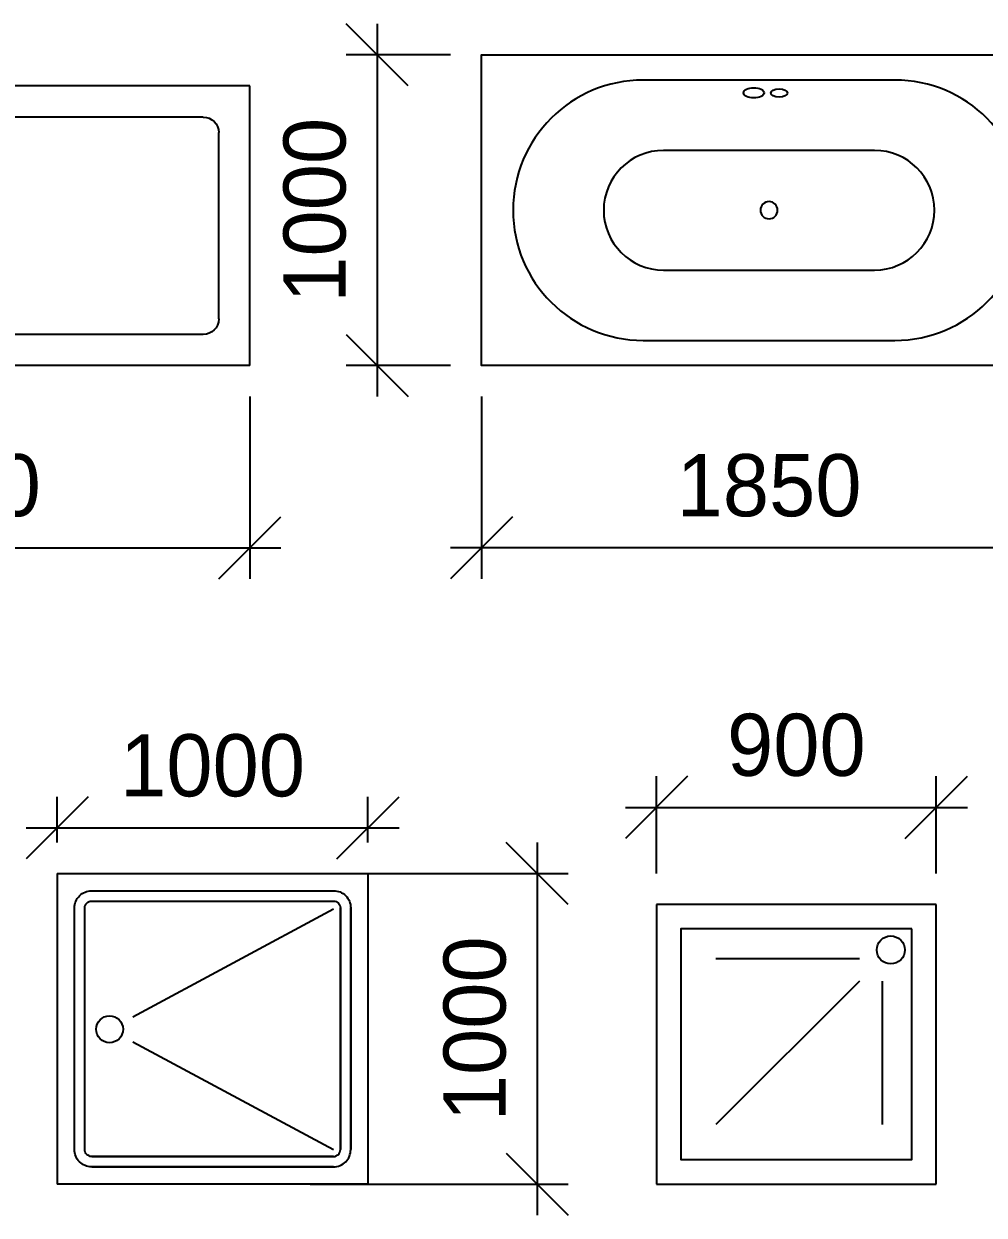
# Model space of a CAD drawing. Header units: millimetres. Extents: x 3103 to 179340, y -10977 to 70536.
# Drawn here: x 34052 to 37141, y -4503 to -668 of the extents above; entities that cross this region are included whole.
import ezdxf

# ---------------------------------------------------------------- set-up
doc = ezdxf.new("R2010")
doc.units = ezdxf.units.MM
doc.header["$LTSCALE"] = 0.5
doc.linetypes.add('AUSGEZOGEN', pattern=[0])
for name, color, linetype in [('RAZMER', 5, 'Continuous'), ('SANTEH', 30, 'Continuous'), ('А6-07 сантехника', 11, 'Continuous'), ('мебель', 23, 'Continuous')]:
    doc.layers.add(name, color=color, linetype=linetype)
doc.styles.add('WROMLATS', font='wromlats.shx', dxfattribs={"bigfont": 'bigfont.shx'})
doc.dimstyles.new('juka', dxfattribs={"dimscale": 100, "dimtxt": 2, "dimasz": 2, "dimexe": 1, "dimexo": 1, "dimgap": 1, "dimtad": 1, "dimtoh": 1, "dimdec": 0, "dimzin": 0, "dimdsep": 46, "dimtxsty": 'WROMLATS', "dimblk": 'OBLIQUE', "dimcen": -3, "dimdle": 1, "dimclrd": 256, "dimclre": 256, "dimclrt": 256, "dimadec": 0, "dimazin": 0, "dimtfac": 1, "dimtdec": 0, "dimtix": 1, "dimtmove": 2, "dimatfit": 3, "dimldrblk": 'ORIGIN2', "dimfxl": 1, "dimtvp": 2.5, "dimtolj": 1, "dimtzin": 0, "dimarcsym": 0})

# ---------------------------------------------------------------- blocks, each defined once
blk = doc.blocks.new('incasso 1850')
at = {"layer": 'SANTEH'}
blk.add_lwpolyline([(1000, 1850), (0, 1850), (0, 0), (1000, 0), (1000, 1850)], dxfattribs=at)
for points in [[(919, 1329.5), (919, 520.5, -1), (81, 520.5), (81, 1329.5, -1)], [(692.5, 585.5, -1), (307.5, 585.5), (307.5, 1264.5, -1), (692.5, 1264.5)]]:
    blk.add_lwpolyline(points, format="xyb", close=True, dxfattribs=at)
blk.add_circle((500, 925), 27.7, dxfattribs=at)
at = {"layer": 'SANTEH', "extrusion": (0, 0, -1)}
for centre, major_axis in [((877.2, 957.4), (0, 26.6)), ((877.9, 876), (0, 33.1))]:
    blk.add_ellipse(centre, major_axis=major_axis, ratio=0.499784, dxfattribs=at)
blk = doc.blocks.new('K10-47')
at = {"layer": 'SANTEH'}
for p, q in [((50.7, 1084.8), (50.7, 84.8)), ((294.3, 623.5), (939.6, 970.6)), ((294.3, 542.9), (939.6, 195.9)), ((1050.7, 84.8), (50.7, 84.8))]:
    blk.add_line(p, q, dxfattribs=at)
blk.add_lwpolyline([(50.7, 1084.8), (1050.7, 1084.8), (1050.7, 84.8)], dxfattribs=at)
for points in [[(939.6, 140.3), (161.8, 140.3, -0.414214), (106.3, 195.9), (106.3, 973.7, -0.414214), (161.8, 1029.2)], [(161.8, 1029.2), (939.6, 1029.2, -0.414214), (995.2, 973.7), (995.2, 195.9, -0.141372)], [(939.6, 173.7), (161.8, 173.7, -0.414214), (139.6, 195.9), (139.6, 973.7, -0.414214), (161.8, 995.9)], [(161.8, 995.9), (939.6, 995.9, -0.414214), (961.8, 973.7), (961.8, 195.9, -0.139565)], [(161.8, 173.7), (939.6, 173.7, 0.414214), (961.8, 195.9), (961.8, 973.7, 0.139565)], [(161.8, 140.3), (939.6, 140.3, 0.414214), (995.2, 195.9), (995.2, 973.7, 0.141372)]]:
    blk.add_lwpolyline(points, format="xyb", dxfattribs=at)
blk.add_circle((219.3, 583.2), 43.3, dxfattribs=at)
blk = doc.blocks.new('_Oblique')
at = {"color": 0, "lineweight": -2}
blk.add_line((-0.5, -0.5), (0.5, 0.5), dxfattribs=at)
blk = doc.blocks.new('*D1511')
at = {"layer": 'Defpoints', "color": 0, "transparency": 16777216}
for p in [(35158.7, -3256.1), (34158.7, -3402.7), (35158.7, -3402.7)]:
    blk.add_point(p, dxfattribs=at)
at = {"layer": 'RAZMER', "lineweight": -2, "transparency": 16777216}
for p, q in [((34158.7, -3302.7), (34158.7, -3156.1)), ((35158.7, -3302.7), (35158.7, -3156.1)), ((34058.7, -3256.1), (35258.7, -3256.1))]:
    blk.add_line(p, q, dxfattribs=at)
at = {"layer": 'RAZMER', "lineweight": -2, "transparency": 16777216, "xscale": 200, "yscale": 200, "zscale": 200, "rotation": 180}
blk.add_blockref('_Oblique', (34158.7, -3256.1), dxfattribs=at)
at = {"layer": 'RAZMER', "lineweight": -2, "transparency": 16777216, "xscale": 200, "yscale": 200, "zscale": 200}
blk.add_blockref('_Oblique', (35158.7, -3256.1), dxfattribs=at)
at = {"layer": 'RAZMER', "transparency": 16777216, "insert": (34658.7, -3056.1), "char_height": 200, "attachment_point": 5, "style": 'WROMLATS'}
blk.add_mtext('\\A1;1000', dxfattribs=at)
blk = doc.blocks.new('_Origin2')
at = {"color": 0, "linetype": 'ByBlock', "lineweight": -2}
blk.add_line((-0.5, 0), (-1, 0), dxfattribs=at)
for radius in [0.5, 0.25]:
    blk.add_circle((0, 0), radius, dxfattribs=at)
blk = doc.blocks.new('Dush')
at = {"layer": 'SANTEH'}
for p, q in [((0, 0), (-900, 0)), ((-900, 0), (-900, -900)), ((0, -900), (0, 0)), ((-725.7, -652.7), (-725.7, -191.3)), ((-652.7, -652.7), (-191.3, -191.3)), ((-652.7, -725.6), (-191.3, -725.6)), ((-900, -900), (0, -900))]:
    blk.add_line(p, q, dxfattribs=at)
blk.add_lwpolyline([(-821.3, -821.3), (-78.8, -821.3), (-78.8, -78.8), (-821.3, -78.8)], close=True, dxfattribs=at)
blk.add_circle((-753.8, -753.8), 45, dxfattribs=at)
blk = doc.blocks.new('*D1514')
at = {"layer": 'Defpoints', "color": 0, "transparency": 16777216}
for p in [(36986.8, -3190.1), (36086.8, -3502.7), (36986.8, -3502.7)]:
    blk.add_point(p, dxfattribs=at)
at = {"layer": 'RAZMER', "lineweight": -2, "transparency": 16777216}
for p, q in [((36086.8, -3402.7), (36086.8, -3090.1)), ((36986.8, -3402.7), (36986.8, -3090.1)), ((35986.8, -3190.1), (37086.8, -3190.1))]:
    blk.add_line(p, q, dxfattribs=at)
at = {"layer": 'RAZMER', "lineweight": -2, "transparency": 16777216, "xscale": 200, "yscale": 200, "zscale": 200, "rotation": 180}
blk.add_blockref('_Oblique', (36086.8, -3190.1), dxfattribs=at)
at = {"layer": 'RAZMER', "lineweight": -2, "transparency": 16777216, "xscale": 200, "yscale": 200, "zscale": 200}
blk.add_blockref('_Oblique', (36986.8, -3190.1), dxfattribs=at)
at = {"layer": 'RAZMER', "transparency": 16777216, "insert": (36536.8, -2990.1), "char_height": 200, "attachment_point": 5, "style": 'WROMLATS'}
blk.add_mtext('\\A1;900', dxfattribs=at)
blk = doc.blocks.new('*D1434')
at = {"layer": 'Defpoints', "color": 0, "transparency": 16777216}
for p in [(35523.8, -768.1), (35188, -1768.1), (35523.9, -1768.1)]:
    blk.add_point(p, dxfattribs=at)
at = {"layer": 'RAZMER', "lineweight": -2, "transparency": 16777216}
for p, q in [((35188, -668.1), (35188, -1868.1)), ((35423.8, -768.1), (35088, -768.1)), ((35423.9, -1768.1), (35088, -1768.1))]:
    blk.add_line(p, q, dxfattribs=at)
at = {"layer": 'RAZMER', "lineweight": -2, "transparency": 16777216, "xscale": 200, "yscale": 200, "zscale": 200}
for p, rotation in [((35188, -768.1), 90), ((35188, -1768.1), 270)]:
    blk.add_blockref('_Oblique', p, dxfattribs=dict(at, rotation=rotation))
at = {"layer": 'RAZMER', "transparency": 16777216, "insert": (34988, -1268.1), "char_height": 200, "attachment_point": 5, "rotation": 90, "style": 'WROMLATS'}
blk.add_mtext('\\A1;1000', dxfattribs=at)
blk = doc.blocks.new('*D1435')
at = {"layer": 'Defpoints', "color": 0, "transparency": 16777216}
for p in [(35523.9, -1768.1), (37373.9, -1768), (35523.9, -2354.6)]:
    blk.add_point(p, dxfattribs=at)
at = {"layer": 'RAZMER', "lineweight": -2, "transparency": 16777216}
for p, q in [((35523.9, -1868.1), (35523.9, -2454.6)), ((37373.9, -1868), (37373.9, -2454.6)), ((37473.9, -2354.6), (35423.9, -2354.6))]:
    blk.add_line(p, q, dxfattribs=at)
at = {"layer": 'RAZMER', "lineweight": -2, "transparency": 16777216, "xscale": 200, "yscale": 200, "zscale": 200, "rotation": 180}
blk.add_blockref('_Oblique', (35523.9, -2354.6), dxfattribs=at)
at = {"layer": 'RAZMER', "lineweight": -2, "transparency": 16777216, "xscale": 200, "yscale": 200, "zscale": 200}
blk.add_blockref('_Oblique', (37373.9, -2354.6), dxfattribs=at)
at = {"layer": 'RAZMER', "transparency": 16777216, "insert": (36448.9, -2154.6), "char_height": 200, "attachment_point": 5, "style": 'WROMLATS'}
blk.add_mtext('\\A1;1850', dxfattribs=at)
blk = doc.blocks.new('ванна 1940')
at = {"layer": 'SANTEH', "linetype": 'AUSGEZOGEN'}
for p, q in [((-900, 1940), (0, 1940)), ((-900, 1940), (-900, 0)), ((0, 1940), (0, 0)), ((-750, 1840), (-150, 1840)), ((-800, 1790), (-800, 150)), ((-100, 1790), (-100, 150)), ((-750, 100), (-150, 100)), ((-900, 0), (0, 0))]:
    blk.add_line(p, q, dxfattribs=at)
blk.add_circle((-450, 970), 31.9, dxfattribs=at)
for centre, start, end in [((-750, 1790), 90, 180), ((-150, 1790), 0, 90), ((-750, 150), 180, 270), ((-150, 150), 270, 0)]:
    blk.add_arc(centre, 50, start, end, dxfattribs=at)
blk = doc.blocks.new('*D1455')
at = {"layer": 'Defpoints', "color": 0, "transparency": 16777216}
for p in [(32838.8, -1768.1), (34778.8, -1768.1), (34778.8, -2354.6)]:
    blk.add_point(p, dxfattribs=at)
at = {"layer": 'RAZMER', "lineweight": -2, "transparency": 16777216}
for p, q in [((32838.8, -1868.1), (32838.8, -2454.6)), ((34778.8, -1868.1), (34778.8, -2454.6)), ((32738.8, -2354.6), (34878.8, -2354.6))]:
    blk.add_line(p, q, dxfattribs=at)
at = {"layer": 'RAZMER', "lineweight": -2, "transparency": 16777216, "xscale": 200, "yscale": 200, "zscale": 200, "rotation": 180}
blk.add_blockref('_Oblique', (32838.8, -2354.6), dxfattribs=at)
at = {"layer": 'RAZMER', "lineweight": -2, "transparency": 16777216, "xscale": 200, "yscale": 200, "zscale": 200}
blk.add_blockref('_Oblique', (34778.8, -2354.6), dxfattribs=at)
at = {"layer": 'RAZMER', "transparency": 16777216, "insert": (33808.8, -2154.6), "char_height": 200, "attachment_point": 5, "style": 'WROMLATS'}
blk.add_mtext('\\A1;1940', dxfattribs=at)
blk = doc.blocks.new('*D1463')
at = {"layer": 'Defpoints', "color": 0, "transparency": 16777216}
for p in [(34790, -3402.7), (34872.4, -4402.7), (35702.9, -4402.7)]:
    blk.add_point(p, dxfattribs=at)
at = {"layer": 'RAZMER', "lineweight": -2, "transparency": 16777216}
for p, q in [((35702.9, -3302.7), (35702.9, -4502.7)), ((34890, -3402.7), (35802.9, -3402.7)), ((34972.4, -4402.7), (35802.9, -4402.7))]:
    blk.add_line(p, q, dxfattribs=at)
at = {"layer": 'RAZMER', "lineweight": -2, "transparency": 16777216, "xscale": 200, "yscale": 200, "zscale": 200}
for p, rotation in [((35702.9, -3402.7), 90), ((35702.9, -4402.7), 270)]:
    blk.add_blockref('_Oblique', p, dxfattribs=dict(at, rotation=rotation))
at = {"layer": 'RAZMER', "transparency": 16777216, "insert": (35502.9, -3902.7), "char_height": 200, "attachment_point": 5, "rotation": 90, "style": 'WROMLATS'}
blk.add_mtext('\\A1;1000', dxfattribs=at)

msp = doc.modelspace()

# ---------------------------------------------------------------- block references
at = {"layer": 'SANTEH'}
msp.add_blockref('K10-47', (34108, -4487.5), dxfattribs=at)
at = {"layer": 'SANTEH', "rotation": 180}
msp.add_blockref('Dush', (36086.8, -4402.7), dxfattribs=at)
at = {"layer": 'А6-07 сантехника', "ltscale": 5, "xscale": -1, "rotation": 270.0026841801347}
msp.add_blockref('incasso 1850', (35523.9, -1768.1), dxfattribs=at)
at = {"layer": 'мебель', "xscale": -1, "rotation": 270}
msp.add_blockref('ванна 1940', (32838.8, -868.1), dxfattribs=at)

# ---------------------------------------------------------------- dimensions: what is measured, and where the dimension line sits
at = {"layer": 'RAZMER'}
for base, p1, p2, picture, middle in [((35188, -1768.1), (35523.8, -768.1), (35523.9, -1768.1), '*D1434', (34988, -1268.1)), ((35702.9, -4402.7), (34790, -3402.7), (34872.4, -4402.7), '*D1463', (35502.9, -3902.7))]:
    dim = msp.add_linear_dim(base=base, p1=p1, p2=p2, angle=90, dimstyle='juka', dxfattribs=at)
    dim.commit()
    dim.dimension.update_dxf_attribs({"geometry": picture, "text_midpoint": middle})
for base, p1, p2, picture, middle in [((34778.8, -2354.6), (32838.8, -1768.1), (34778.8, -1768.1), '*D1455', (33808.8, -2154.6)), ((35523.9, -2354.6), (37373.9, -1768), (35523.9, -1768.1), '*D1435', (36448.9, -2154.6)), ((36986.8, -3190.1), (36086.8, -3502.7), (36986.8, -3502.7), '*D1514', (36536.8, -2990.1)), ((35158.7, -3256.1), (34158.7, -3402.7), (35158.7, -3402.7), '*D1511', (34658.7, -3056.1))]:
    dim = msp.add_linear_dim(base=base, p1=p1, p2=p2, dimstyle='juka', dxfattribs=at)
    dim.commit()
    dim.dimension.update_dxf_attribs({"geometry": picture, "text_midpoint": middle})

doc.saveas('drawing.dxf')
